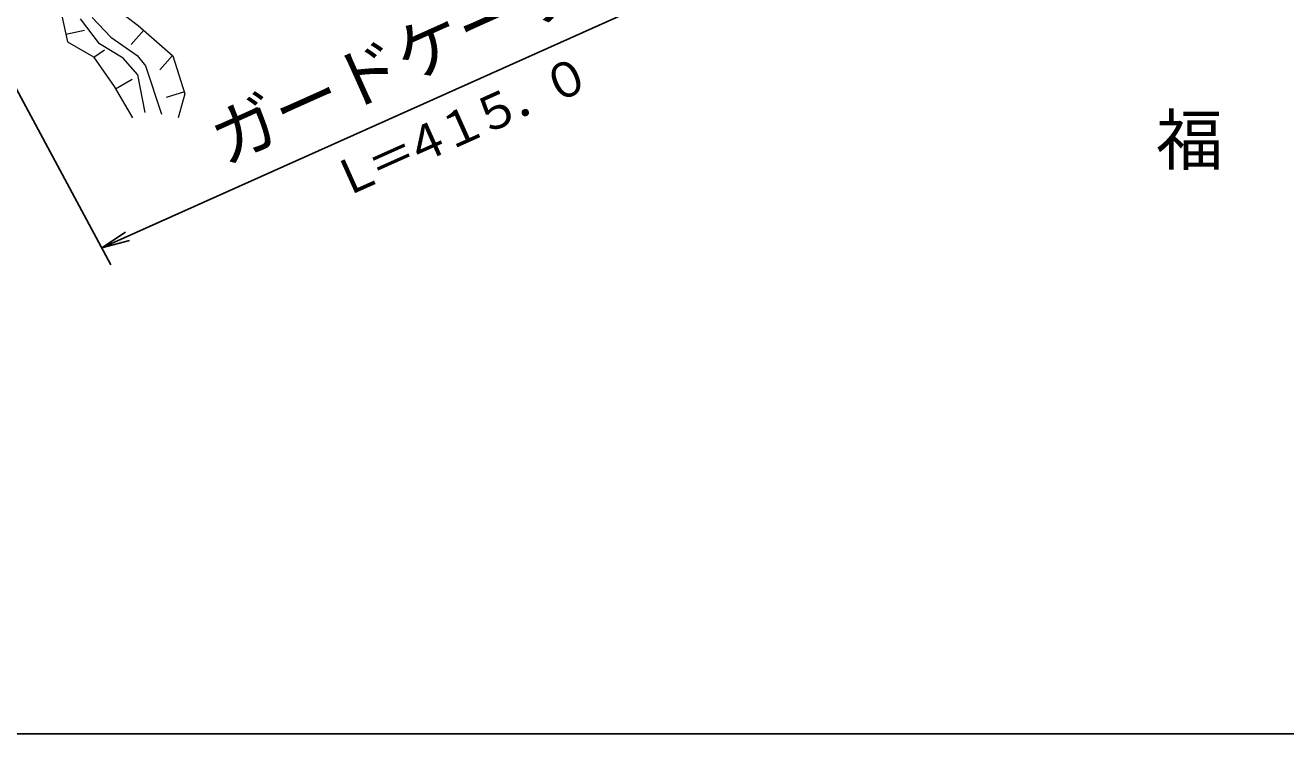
# Model space of a CAD drawing. Units: millimetres, scale not verified. Extents: x 175845757 to 176485757, y 60503629 to 60863629.
# Drawn here: x 176086930 to 176152795, y 60688629 to 60725662 of the extents above; entities that cross this region are included whole.
import ezdxf
from ezdxf.enums import TextEntityAlignment as Align

# ---------------------------------------------------------------- set-up
doc = ezdxf.new("R2010")
doc.units = ezdxf.units.MM
doc.header["$LTSCALE"] = 1000
for name, color, linetype, lineweight in [('M-BGD', 7, 'Continuous', 13), ('M-STR-HTXT', 7, 'Continuous', 25), ('M-TTL-BAND', 7, 'Continuous', 25)]:
    doc.layers.add(name, color=color, linetype=linetype, lineweight=lineweight)
doc.layers.add('M-BMK-HTXT', color=7, linetype='Continuous')
doc.styles.add('ＭＳ ゴシック', font='')
doc.styles.get('ＭＳ ゴシック').set_extended_font_data('MS Gothic')

# ---------------------------------------------------------------- blocks, each defined once
blk = doc.blocks.new('open_arrow')
at = {"color": 0, "linetype": 'Continuous', "lineweight": -2}
blk.add_lwpolyline([(7.5, 1.25), (0, 0), (7.5, -1.25)], dxfattribs=at)

msp = doc.modelspace()

# ---------------------------------------------------------------- linework, layer by layer
at = {"layer": 'M-BGD'}
for p, q in [((176089955, 60727841), (176092836, 60725646)), ((176088638, 60727127), (176089132, 60724795)), ((176090806, 60724685), (176089818, 60726002)), ((176090421, 60726057), (176091409, 60725042)), ((176090031, 60725378), (176089052, 60725171)), ((176093120, 60725396), (176092460, 60724645)), ((176092836, 60725646), (176094647, 60724054)), ((176089132, 60724795), (176090504, 60724000)), ((176092040, 60723945), (176090806, 60724685)), ((176091409, 60725042), (176092781, 60724082)), ((176090504, 60724000), (176091574, 60722463)), ((176091080, 60724364), (176090521, 60723975)), ((176092808, 60723067), (176092040, 60723945)), ((176092781, 60724082), (176093220, 60723533)), ((176094622, 60724076), (176093962, 60723325)), ((176094647, 60724054), (176095278, 60722079)), ((176093220, 60723533), (176094043, 60721009)), ((176092517, 60722830), (176091653, 60722327)), ((176093192, 60721091), (176092808, 60723067)), ((176091574, 60722463), (176092534, 60720817)), ((176095245, 60722180), (176094293, 60721876)), ((176095278, 60722079), (176094921, 60720817))]:
    msp.add_line(p, q, dxfattribs=at)
at = {"layer": 'M-STR-HTXT'}
for p, q in [((176091403, 60713142), (176074110, 60745299)), ((176090928, 60714025), (176126956, 60730168)), ((176090928, 60714025), (176126956, 60730168))]:
    msp.add_line(p, q, dxfattribs=at)
at = {"layer": 'M-TTL-BAND'}
msp.add_line((175845757, 60688629), (176384757, 60688629), dxfattribs=at)

# ---------------------------------------------------------------- block references
at = {"layer": 'M-STR-HTXT', "xscale": 197, "yscale": 197, "rotation": 24.1}
msp.add_blockref('open_arrow', (176090928, 60714025), dxfattribs=at)

# ---------------------------------------------------------------- texts
at = {"layer": 'M-BMK-HTXT', "style": 'ＭＳ ゴシック'}
msp.add_text('福\u3000井\u3000上', height=2566, dxfattribs=at).set_placement((176146016, 60717609), align=Align.BOTTOM_LEFT)
at = {"layer": 'M-STR-HTXT', "style": 'ＭＳ ゴシック'}
for s, height, p in [('ガードケーブル', 2566, (176097661, 60717644)), ('０', 1833, (176114648, 60720977)), ('５', 1833, (176110997, 60719342)), ('．', 1833, (176112823, 60720159)), ('１', 1833, (176109172, 60718524)), ('４', 1833, (176107347, 60717706)), ('＝', 1833, (176105522, 60716888)), ('Ｌ', 1833, (176103697, 60716071))]:
    msp.add_text(s, height=height, rotation=24.135, dxfattribs=at).set_placement(p, align=Align.BOTTOM_LEFT)

doc.saveas('drawing.dxf')
